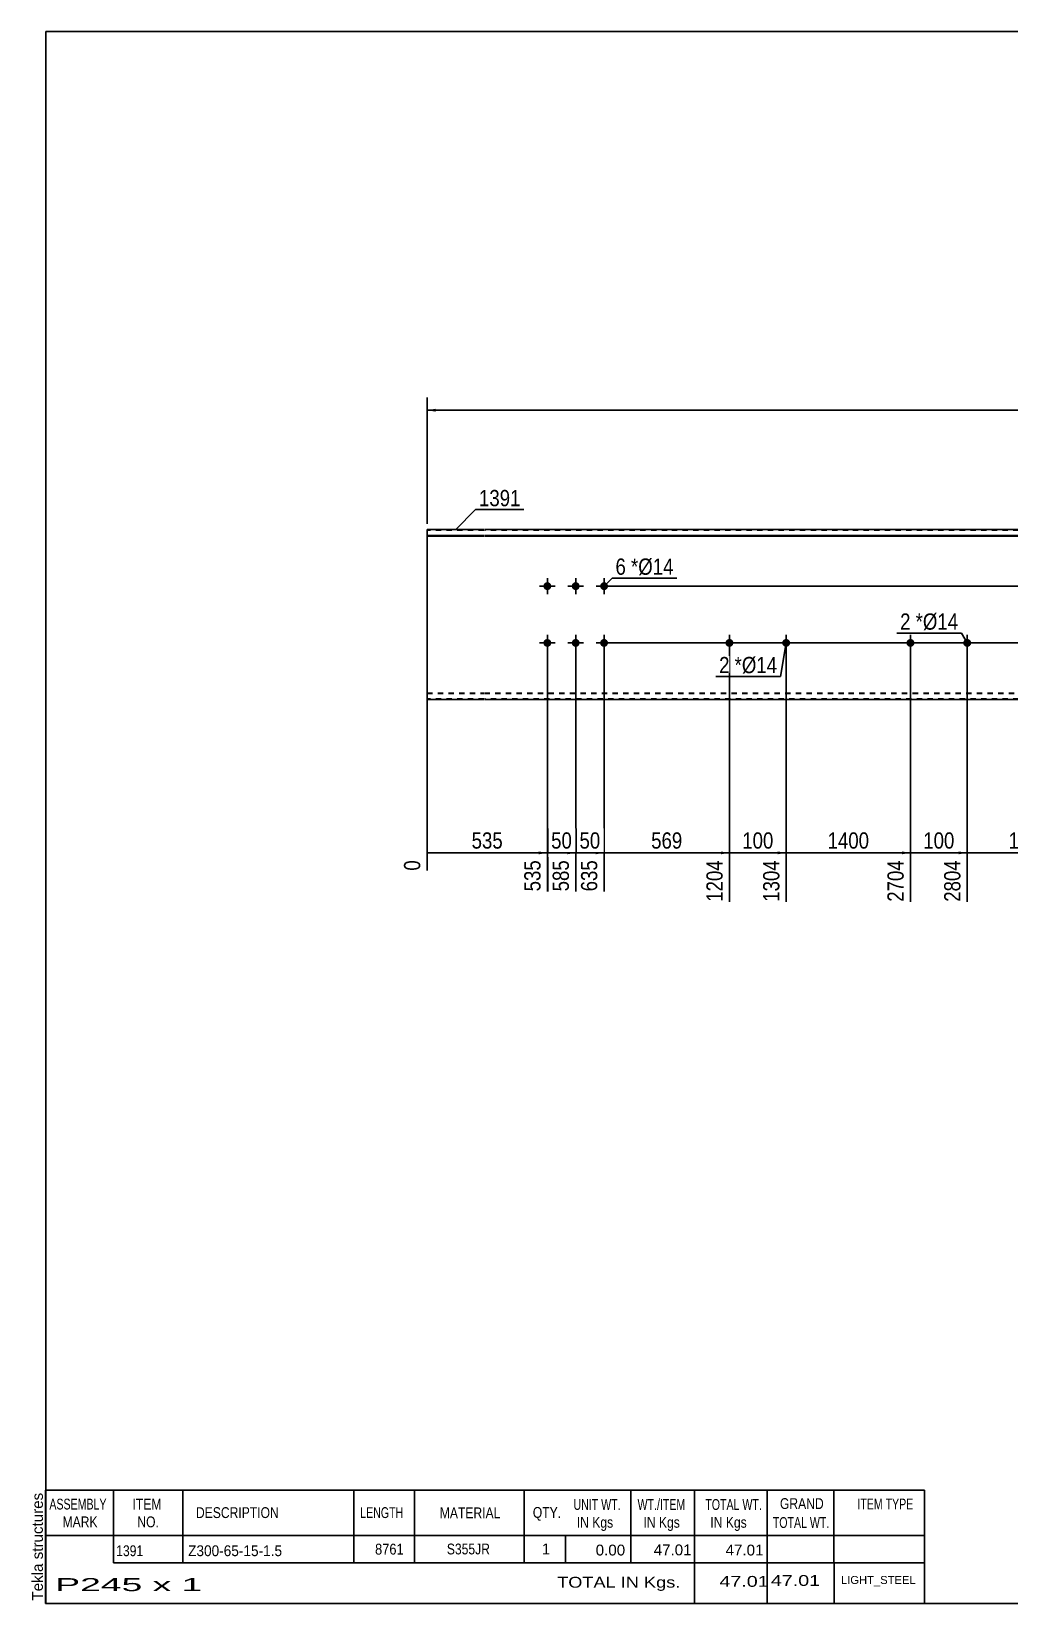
# Model space of a CAD drawing. Header units: millimetres. Extents: x -70 to 333, y -174 to 103.
# Drawn here: x -69.7 to 102.7, y -174.3 to 102.8 of the extents above; entities that cross this region are included whole.
import ezdxf

# ---------------------------------------------------------------- set-up
doc = ezdxf.new("R2010")
doc.units = ezdxf.units.MM
doc.linetypes.add('DXK_LINE_DOT1', pattern=[1.8814, 0.9407, -0.9407])
doc.styles.add('Arial', font='ARIAL.TTF', dxfattribs={"height": 0.2})
doc.styles.add('Arial Narrow', font='ARIALN.TTF', dxfattribs={"height": 0.2})

# ---------------------------------------------------------------- blocks, each defined once
blk = doc.blocks.new('Unknown-629091626-1642')
at = {"color": 5, "linetype": 'Continuous'}
for p, q in [((332.8, 102.75), (-67.2, 102.75)), ((-67.2, 102.75), (-67.2, -174.25)), ((332.8, -174.25), (332.8, 102.75)), ((-67.2, -174.25), (332.8, -174.25))]:
    blk.add_line(p, q, dxfattribs=at)
at = {"color": 174, "linetype": 'Continuous', "style": 'Arial'}
blk.add_text('Tekla structures', height=1.9102, rotation=90, dxfattribs=at).set_placement((-67.7, -173.75))
blk = doc.blocks.new('Bolt-629091626-1223 - 1203')
at = {"linetype": 'Continuous'}
for points in [[(20.5, 5, -1), (21.9, 5, -1)], [(25.5, 5, -1), (26.9, 5, -1)], [(30.5, 5, -1), (31.9, 5, -1)], [(20.5, -5, -1), (21.9, -5, -1)], [(25.5, -5, -1), (26.9, -5, -1)], [(30.5, -5, -1), (31.9, -5, -1)]]:
    blk.add_hatch(color=3, dxfattribs=at).paths.add_polyline_path(points)
at = {"color": 3, "linetype": 'Continuous'}
for p, q in [((21.2, 3.6), (21.2, 6.4)), ((26.2, 3.6), (26.2, 6.4)), ((31.2, 3.6), (31.2, 6.4)), ((19.8, 5), (22.6, 5)), ((24.8, 5), (27.6, 5)), ((29.8, 5), (32.6, 5)), ((19.8, -5), (22.6, -5)), ((21.2, -6.4), (21.2, -3.6)), ((24.8, -5), (27.6, -5)), ((26.2, -6.4), (26.2, -3.6)), ((29.8, -5), (32.6, -5)), ((31.2, -6.4), (31.2, -3.6))]:
    blk.add_line(p, q, dxfattribs=at)
blk = doc.blocks.new('Part-629091626-1218 - 1203')
at = {"color": 2, "linetype": 'Continuous'}
for p, q in [((0, 15), (0, -15)), ((10, 15), (0, 15)), ((0, 13.94), (10, 13.94)), ((42.29, 15), (10.1, 15)), ((10.1, 13.94), (42.29, 13.94)), ((74.19, 15), (42.39, 15)), ((42.39, 13.94), (74.19, 13.94)), ((106.09, 15), (74.29, 15)), ((74.29, 13.94), (106.09, 13.94)), ((137.99, 15), (106.19, 15)), ((106.19, 13.94), (137.99, 13.94)), ((159.49, 15), (138.09, 15)), ((138.09, 13.94), (159.49, 13.94)), ((191.39, 15), (159.59, 15)), ((159.59, 13.94), (191.39, 13.94)), ((223.29, 15), (191.49, 15)), ((191.49, 13.94), (223.29, 13.94)), ((256.99, 15), (223.39, 15)), ((223.39, 13.94), (256.99, 13.94)), ((256.99, 15), (256.99, -15)), ((0, 13.83), (10, 13.83)), ((10.1, 13.83), (42.29, 13.83)), ((42.39, 13.83), (74.19, 13.83)), ((74.29, 13.83), (106.09, 13.83)), ((106.19, 13.83), (137.99, 13.83)), ((138.09, 13.83), (159.49, 13.83)), ((159.59, 13.83), (191.39, 13.83)), ((191.49, 13.83), (223.29, 13.83)), ((223.39, 13.83), (256.99, 13.83)), ((10, -15), (0, -15)), ((42.29, -15), (10.1, -15)), ((74.19, -15), (42.39, -15)), ((106.09, -15), (74.29, -15)), ((137.99, -15), (106.19, -15)), ((159.49, -15), (138.09, -15)), ((191.39, -15), (159.59, -15)), ((223.29, -15), (191.49, -15)), ((256.99, -15), (223.39, -15))]:
    blk.add_line(p, q, dxfattribs=at)
at = {"color": 7, "linetype": 'DXK_LINE_DOT1'}
for p, q in [((10, 14.85), (0, 14.85)), ((42.29, 14.85), (10.1, 14.85)), ((74.19, 14.85), (42.39, 14.85)), ((106.09, 14.85), (74.29, 14.85)), ((137.99, 14.85), (106.19, 14.85)), ((159.49, 14.85), (138.09, 14.85)), ((191.39, 14.85), (159.59, 14.85)), ((223.29, 14.85), (191.49, 14.85)), ((256.99, 14.85), (223.39, 14.85)), ((0, -13.83), (10, -13.83)), ((10.1, -13.83), (42.29, -13.83)), ((42.39, -13.83), (74.19, -13.83)), ((74.29, -13.83), (106.09, -13.83)), ((106.19, -13.83), (137.99, -13.83)), ((138.09, -13.83), (159.49, -13.83)), ((159.59, -13.83), (191.39, -13.83)), ((191.49, -13.83), (223.29, -13.83)), ((223.39, -13.83), (256.99, -13.83)), ((0, -13.94), (10, -13.94)), ((10, -14.85), (0, -14.85)), ((10.1, -13.94), (42.29, -13.94)), ((42.29, -14.85), (10.1, -14.85)), ((42.39, -13.94), (74.19, -13.94)), ((74.19, -14.85), (42.39, -14.85)), ((74.29, -13.94), (106.09, -13.94)), ((106.09, -14.85), (74.29, -14.85)), ((106.19, -13.94), (137.99, -13.94)), ((137.99, -14.85), (106.19, -14.85)), ((138.09, -13.94), (159.49, -13.94)), ((159.49, -14.85), (138.09, -14.85)), ((159.59, -13.94), (191.39, -13.94)), ((191.39, -14.85), (159.59, -14.85)), ((191.49, -13.94), (223.29, -13.94)), ((223.29, -14.85), (191.49, -14.85)), ((223.39, -13.94), (256.99, -13.94)), ((256.99, -14.85), (223.39, -14.85))]:
    blk.add_line(p, q, dxfattribs=at)
blk = doc.blocks.new('Bolt-629091626-1221 - 1203')
at = {"linetype": 'Continuous'}
for points in [[(85.19, -4.3, -1), (85.19, -5.7, -1)], [(95.19, -4.3, -1), (95.19, -5.7, -1)]]:
    blk.add_hatch(color=3, dxfattribs=at).paths.add_polyline_path(points)
at = {"color": 3, "linetype": 'Continuous'}
for p, q in [((83.79, -5), (86.59, -5)), ((85.19, -6.4), (85.19, -3.6)), ((93.79, -5), (96.59, -5)), ((95.19, -6.4), (95.19, -3.6))]:
    blk.add_line(p, q, dxfattribs=at)
blk = doc.blocks.new('Bolt-629091626-1222 - 1203')
at = {"linetype": 'Continuous'}
for points in [[(53.29, -4.3, -1), (53.29, -5.7, -1)], [(63.29, -4.3, -1), (63.29, -5.7, -1)]]:
    blk.add_hatch(color=3, dxfattribs=at).paths.add_polyline_path(points)
at = {"color": 3, "linetype": 'Continuous'}
for p, q in [((51.89, -5), (54.69, -5)), ((53.29, -6.4), (53.29, -3.6)), ((61.89, -5), (64.69, -5)), ((63.29, -6.4), (63.29, -3.6))]:
    blk.add_line(p, q, dxfattribs=at)
blk = doc.blocks.new('StraightDimension-629091626-1332 - 1203')
at = {"linetype": 'Continuous'}
for points in [[(266.75, -6.5), (267, -5), (267.25, -6.5)], [(267.25, -13.5), (267, -15), (266.75, -13.5)]]:
    blk.add_hatch(color=7, dxfattribs=at).paths.add_polyline_path(points)
at = {"color": 7, "linetype": 'Continuous'}
for p, q in [((32.2, -5), (269.4, -5)), ((267, -15), (267, -5)), ((245.49, -15), (269.4, -15))]:
    blk.add_line(p, q, dxfattribs=at)
at = {"color": 0}
blk.add_wipeout([(266.85, -6.66), (262.65, -6.66), (262.65, -13.34), (266.85, -13.34)], dxfattribs=at)
at = {"color": 3, "style": 'Arial Narrow'}
blk.add_text('100', height=2.863, rotation=90.0002, dxfattribs=at).set_placement((266.25, -12.74))
blk = doc.blocks.new('StraightDimension-629091626-1267 - 1203')
at = {"linetype": 'Continuous'}
blk.add_hatch(color=7, dxfattribs=at).paths.add_polyline_path([(115.59, -41.75), (117.09, -42), (115.59, -42.25)])
at = {"color": 7, "linetype": 'Continuous'}
for p, q in [((95.19, -6), (95.19, -50.61)), ((117.09, -6), (117.09, -50.61)), ((95.19, -42), (117.09, -42))]:
    blk.add_line(p, q, dxfattribs=at)
at = {"color": 0}
blk.add_wipeout([(110.4, -41.85), (110.4, -37.65), (101.89, -37.65), (101.89, -41.85)], dxfattribs=at)
at = {"color": 0, "linetype": 'Continuous'}
blk.add_wipeout([(116.49, -42.7), (112.29, -42.7), (112.29, -51.21), (116.49, -51.21)], dxfattribs=at)
at = {"color": 3, "style": 'Arial Narrow'}
blk.add_text('1400', height=2.863, dxfattribs=at).set_placement((102.49, -41.25))
at = {"color": 3, "linetype": 'Continuous', "style": 'Arial Narrow'}
blk.add_text('4204', height=2.863, rotation=90.0002, dxfattribs=at).set_placement((115.89, -50.61))
blk = doc.blocks.new('StraightDimension-629091626-1331 - 1203')
at = {"linetype": 'Continuous'}
for points in [[(266.75, 3.5), (267, 5), (267.25, 3.5)], [(267.25, -3.5), (267, -5), (266.75, -3.5)]]:
    blk.add_hatch(color=7, dxfattribs=at).paths.add_polyline_path(points)
at = {"color": 7, "linetype": 'Continuous'}
for p, q in [((32.2, 5), (269.4, 5)), ((267, -5), (267, 5)), ((32.2, -5), (269.4, -5))]:
    blk.add_line(p, q, dxfattribs=at)
at = {"color": 0}
blk.add_wipeout([(266.85, 3.34), (262.65, 3.34), (262.65, -3.34), (266.85, -3.34)], dxfattribs=at)
at = {"color": 3, "style": 'Arial Narrow'}
blk.add_text('100', height=2.863, rotation=90.0002, dxfattribs=at).set_placement((266.25, -2.74))
blk = doc.blocks.new('StraightDimension-629091626-1268 - 1203')
at = {"linetype": 'Continuous'}
blk.add_hatch(color=7, dxfattribs=at).paths.add_polyline_path([(93.69, -41.75), (95.19, -42), (93.69, -42.25)])
at = {"color": 7, "linetype": 'Continuous'}
for p, q in [((85.19, -6), (85.19, -50.61)), ((95.19, -6), (95.19, -50.61)), ((85.19, -42), (95.19, -42))]:
    blk.add_line(p, q, dxfattribs=at)
at = {"color": 0}
blk.add_wipeout([(93.54, -41.85), (93.54, -37.65), (86.85, -37.65), (86.85, -41.85)], dxfattribs=at)
at = {"color": 3, "style": 'Arial Narrow'}
blk.add_text('100', height=2.863, dxfattribs=at).set_placement((87.45, -41.25))
at = {"color": 0, "linetype": 'Continuous'}
blk.add_wipeout([(94.59, -42.7), (90.39, -42.7), (90.39, -51.21), (94.59, -51.21)], dxfattribs=at)
at = {"color": 3, "linetype": 'Continuous', "style": 'Arial Narrow'}
blk.add_text('2804', height=2.863, rotation=90.0002, dxfattribs=at).set_placement((93.99, -50.61))
blk = doc.blocks.new('StraightDimension-629091626-1269 - 1203')
at = {"linetype": 'Continuous'}
blk.add_hatch(color=7, dxfattribs=at).paths.add_polyline_path([(83.69, -41.75), (85.19, -42), (83.69, -42.25)])
at = {"color": 7, "linetype": 'Continuous'}
for p, q in [((63.29, -6), (63.29, -50.61)), ((85.19, -6), (85.19, -50.61)), ((63.29, -42), (85.19, -42))]:
    blk.add_line(p, q, dxfattribs=at)
at = {"color": 0}
blk.add_wipeout([(78.5, -41.85), (78.5, -37.65), (69.99, -37.65), (69.99, -41.85)], dxfattribs=at)
at = {"color": 0, "linetype": 'Continuous'}
blk.add_wipeout([(84.59, -42.7), (80.39, -42.7), (80.39, -51.21), (84.59, -51.21)], dxfattribs=at)
at = {"color": 3, "style": 'Arial Narrow'}
blk.add_text('1400', height=2.863, dxfattribs=at).set_placement((70.59, -41.25))
at = {"color": 3, "linetype": 'Continuous', "style": 'Arial Narrow'}
blk.add_text('2704', height=2.863, rotation=90.0002, dxfattribs=at).set_placement((83.99, -50.61))
blk = doc.blocks.new('StraightDimension-629091626-1270 - 1203')
at = {"linetype": 'Continuous'}
blk.add_hatch(color=7, dxfattribs=at).paths.add_polyline_path([(61.79, -41.75), (63.29, -42), (61.79, -42.25)])
at = {"color": 7, "linetype": 'Continuous'}
for p, q in [((53.29, -6), (53.29, -50.61)), ((63.29, -6), (63.29, -50.61)), ((53.29, -42), (63.29, -42))]:
    blk.add_line(p, q, dxfattribs=at)
at = {"color": 0}
blk.add_wipeout([(61.64, -41.85), (61.64, -37.65), (54.95, -37.65), (54.95, -41.85)], dxfattribs=at)
at = {"color": 3, "style": 'Arial Narrow'}
blk.add_text('100', height=2.863, dxfattribs=at).set_placement((55.55, -41.25))
at = {"color": 0, "linetype": 'Continuous'}
blk.add_wipeout([(62.69, -42.7), (58.49, -42.7), (58.49, -51.21), (62.69, -51.21)], dxfattribs=at)
at = {"color": 3, "linetype": 'Continuous', "style": 'Arial Narrow'}
blk.add_text('1304', height=2.863, rotation=90.0002, dxfattribs=at).set_placement((62.09, -50.61))
blk = doc.blocks.new('StraightDimension-629091626-1271 - 1203')
at = {"linetype": 'Continuous'}
blk.add_hatch(color=7, dxfattribs=at).paths.add_polyline_path([(51.79, -41.75), (53.29, -42), (51.79, -42.25)])
at = {"color": 7, "linetype": 'Continuous'}
for p, q in [((31.2, -6), (31.2, -48.78)), ((53.29, -6), (53.29, -50.61)), ((31.2, -42), (53.29, -42))]:
    blk.add_line(p, q, dxfattribs=at)
at = {"color": 0}
blk.add_wipeout([(45.59, -41.85), (45.59, -37.65), (38.9, -37.65), (38.9, -41.85)], dxfattribs=at)
at = {"color": 0, "linetype": 'Continuous'}
blk.add_wipeout([(52.69, -42.7), (48.49, -42.7), (48.49, -51.21), (52.69, -51.21)], dxfattribs=at)
at = {"color": 3, "style": 'Arial Narrow'}
blk.add_text('569', height=2.863, dxfattribs=at).set_placement((39.5, -41.25))
at = {"color": 3, "linetype": 'Continuous', "style": 'Arial Narrow'}
blk.add_text('1204', height=2.863, rotation=90.0002, dxfattribs=at).set_placement((52.09, -50.61))
blk = doc.blocks.new('StraightDimension-629091626-1272 - 1203')
at = {"linetype": 'Continuous'}
blk.add_hatch(color=7, dxfattribs=at).paths.add_polyline_path([(29.7, -41.75), (31.2, -42), (29.7, -42.25)])
at = {"color": 7, "linetype": 'Continuous'}
for p, q in [((26.2, -6), (26.2, -48.78)), ((31.2, -6), (31.2, -48.78)), ((26.2, -42), (31.2, -42))]:
    blk.add_line(p, q, dxfattribs=at)
at = {"color": 0}
blk.add_wipeout([(31.13, -41.85), (31.13, -37.65), (26.27, -37.65), (26.27, -41.85)], dxfattribs=at)
at = {"color": 3, "style": 'Arial Narrow'}
blk.add_text('50', height=2.863, dxfattribs=at).set_placement((26.87, -41.25))
at = {"color": 0, "linetype": 'Continuous'}
blk.add_wipeout([(30.6, -42.7), (26.4, -42.7), (26.4, -49.38), (30.6, -49.38)], dxfattribs=at)
at = {"color": 3, "linetype": 'Continuous', "style": 'Arial Narrow'}
blk.add_text('635', height=2.863, rotation=90.0002, dxfattribs=at).set_placement((30, -48.78))
blk = doc.blocks.new('StraightDimension-629091626-1330 - 1203')
at = {"linetype": 'Continuous'}
for points in [[(266.75, 13.5), (267, 15), (267.25, 13.5)], [(267.25, 6.5), (267, 5), (266.75, 6.5)]]:
    blk.add_hatch(color=7, dxfattribs=at).paths.add_polyline_path(points)
at = {"color": 7, "linetype": 'Continuous'}
for p, q in [((245.49, 15), (269.4, 15)), ((267, 5), (267, 15)), ((32.2, 5), (269.4, 5))]:
    blk.add_line(p, q, dxfattribs=at)
at = {"color": 0}
blk.add_wipeout([(266.85, 13.34), (262.65, 13.34), (262.65, 6.66), (266.85, 6.66)], dxfattribs=at)
at = {"color": 3, "style": 'Arial Narrow'}
blk.add_text('100', height=2.863, rotation=90.0002, dxfattribs=at).set_placement((266.25, 7.26))
blk = doc.blocks.new('StraightDimension-629091626-1273 - 1203')
at = {"linetype": 'Continuous'}
blk.add_hatch(color=7, dxfattribs=at).paths.add_polyline_path([(24.7, -41.75), (26.2, -42), (24.7, -42.25)])
at = {"color": 7, "linetype": 'Continuous'}
for p, q in [((21.2, -6), (21.2, -48.78)), ((26.2, -6), (26.2, -48.78)), ((21.2, -42), (26.2, -42))]:
    blk.add_line(p, q, dxfattribs=at)
at = {"color": 0}
blk.add_wipeout([(26.13, -41.85), (26.13, -37.65), (21.27, -37.65), (21.27, -41.85)], dxfattribs=at)
at = {"color": 3, "style": 'Arial Narrow'}
blk.add_text('50', height=2.863, dxfattribs=at).set_placement((21.87, -41.25))
at = {"color": 0, "linetype": 'Continuous'}
blk.add_wipeout([(25.6, -42.7), (21.4, -42.7), (21.4, -49.38), (25.6, -49.38)], dxfattribs=at)
at = {"color": 3, "linetype": 'Continuous', "style": 'Arial Narrow'}
blk.add_text('585', height=2.863, rotation=90.0002, dxfattribs=at).set_placement((25, -48.78))
blk = doc.blocks.new('StraightDimension-629091626-1274 - 1203')
at = {"linetype": 'Continuous'}
blk.add_hatch(color=7, dxfattribs=at).paths.add_polyline_path([(19.7, -41.75), (21.2, -42), (19.7, -42.25)])
at = {"color": 7, "linetype": 'Continuous'}
for p, q in [((0, -6), (0, -45.13)), ((21.2, -6), (21.2, -48.78)), ((0, -42), (21.2, -42))]:
    blk.add_line(p, q, dxfattribs=at)
at = {"color": 0}
blk.add_wipeout([(13.94, -41.85), (13.94, -37.65), (7.26, -37.65), (7.26, -41.85)], dxfattribs=at)
at = {"color": 0, "linetype": 'Continuous'}
for points in [[(-0.6, -42.7), (-4.8, -42.7), (-4.8, -45.73), (-0.6, -45.73)], [(20.6, -42.7), (16.4, -42.7), (16.4, -49.38), (20.6, -49.38)]]:
    blk.add_wipeout(points, dxfattribs=at)
at = {"color": 3, "style": 'Arial Narrow'}
blk.add_text('535', height=2.863, dxfattribs=at).set_placement((7.86, -41.25))
at = {"color": 3, "linetype": 'Continuous', "style": 'Arial Narrow'}
for s, height, p in [('0', 2.86, (-1.2, -45.13)), ('535', 2.863, (20, -48.78))]:
    blk.add_text(s, height=height, rotation=90.0002, dxfattribs=at).set_placement(p)
blk = doc.blocks.new('StraightDimension-629091626-1360 - 1203')
at = {"linetype": 'Continuous'}
for points in [[(1.5, 35.75), (0, 36), (1.5, 36.25)], [(255.49, 36.25), (256.99, 36), (255.49, 35.75)]]:
    blk.add_hatch(color=7, dxfattribs=at).paths.add_polyline_path(points)
at = {"color": 7, "linetype": 'Continuous'}
for p, q in [((0, 16), (0, 38.25)), ((256.99, 16), (256.99, 38.25)), ((0, 36), (256.99, 36))]:
    blk.add_line(p, q, dxfattribs=at)
at = {"color": 0}
blk.add_wipeout([(132.75, 36.15), (132.75, 40.35), (124.24, 40.35), (124.24, 36.15)], dxfattribs=at)
at = {"color": 3, "style": 'Arial Narrow'}
blk.add_text('8761', height=2.863, dxfattribs=at).set_placement((124.84, 36.75))
blk = doc.blocks.new('CBS_BOM-629091626-1688')
at = {"color": 7, "linetype": 'Continuous'}
for p, q in [((-67.23, -162.28), (-67.23, -154.28)), ((-67.23, -154.28), (87.69, -154.28)), ((-55.23, -162.28), (-55.23, -154.28)), ((-43.04, -162.28), (-43.04, -154.28)), ((-12.88, -162.28), (-12.88, -154.28)), ((-2.2, -162.28), (-2.2, -154.28)), ((17.12, -162.28), (17.12, -154.28)), ((35.92, -162.28), (35.92, -154.28)), ((47.13, -162.28), (47.13, -154.28)), ((59.92, -162.28), (59.92, -154.28)), ((71.67, -162.28), (71.67, -154.28)), ((87.69, -154.29), (87.69, -162.27)), ((-67.23, -162.28), (87.69, -162.28)), ((-67.23, -167.08), (-67.23, -162.28)), ((-55.23, -167.08), (-55.23, -162.28)), ((-43.04, -167.08), (-43.04, -162.28)), ((-12.88, -167.08), (-12.88, -162.28)), ((-2.2, -167.08), (-2.2, -162.28)), ((17.12, -167.08), (17.12, -162.28)), ((24.38, -167.08), (24.38, -162.28)), ((35.92, -167.08), (35.92, -162.28)), ((47.13, -167.08), (47.13, -162.28)), ((59.92, -167.08), (59.92, -162.28)), ((71.69, -167.08), (71.69, -162.28)), ((87.69, -162.28), (87.69, -167.08)), ((-67.23, -174.28), (-67.23, -167.1)), ((-55.23, -167.08), (87.69, -167.08)), ((47.13, -174.28), (47.13, -167.1)), ((59.92, -174.28), (59.92, -167.1)), ((71.73, -174.28), (71.73, -167.1)), ((87.69, -167.08), (87.69, -174.28)), ((-67.23, -174.28), (87.69, -174.28))]:
    blk.add_line(p, q, dxfattribs=at)
at = {"color": 3, "linetype": 'Continuous', "style": 'Arial'}
for s, height, width, p in [('ASSEMBLY', 1.91, 0.7, (-66.55, -157.71)), ('ITEM', 1.91, 0.8, (-51.9, -157.71)), ('DESCRIPTION', 1.9102, 0.8, (-40.72, -159.21)), ('LENGTH', 1.91, 0.7, (-11.77, -159.21)), ('MATERIAL', 1.91, 0.8, (2.25, -159.26)), ('QTY.', 1.91, 0.8, (18.64, -159.18)), ('UNIT WT.', 1.91, 0.7, (25.81, -157.78)), ('WT./ITEM', 1.91, 0.7, (37.1, -157.78)), ('TOTAL WT.', 1.91, 0.7, (49.04, -157.78)), ('GRAND', 1.91, 0.8, (62.19, -157.62)), ('ITEM TYPE', 1.91, 0.7, (75.83, -157.7)), ('MARK', 1.91, 0.8, (-64.23, -160.84)), ('NO.', 1.91, 0.8, (-51.05, -160.84)), ('IN Kgs', 1.91, 0.8, (26.39, -160.92)), ('IN Kgs', 1.91, 0.8, (38.14, -160.92)), ('IN Kgs', 1.91, 0.8, (49.93, -160.92)), ('TOTAL WT.', 1.91, 0.7, (60.93, -160.96))]:
    blk.add_text(s, height=height, dxfattribs=dict(at, width=width)).set_placement(p)
at = {"color": 7, "linetype": 'Continuous', "style": 'Arial'}
for s, height, width, p in [('1391', 1.91, 0.8, (-54.77, -165.93)), ('Z300-65-15-1.5', 1.9102, 0.9, (-42.1, -165.93)), ('8761', 1.91, 0.85, (-9.16, -165.65)), ('S355JR', 1.91, 0.8, (3.49, -165.62))]:
    blk.add_text(s, height=height, dxfattribs=dict(at, width=width)).set_placement(p)
for s, p in [('1', (20.21, -165.62)), ('0.00', (29.72, -165.81)), ('47.01', (39.94, -165.78)), ('47.01', (52.61, -165.81))]:
    blk.add_text(s, height=1.91, dxfattribs=at).set_placement(p)
at = {"color": 6, "linetype": 'Continuous', "style": 'Arial'}
for s, height, width, p in [('P245 x 1', 2.292, 2.05, (-65.51, -172.09)), ('TOTAL IN Kgs.', 1.9102, 1.2, (22.93, -171.48)), ('47.01', 1.91, 1.3, (51.52, -171.33)), ('47.01', 1.91, 1.3, (60.59, -171.17))]:
    blk.add_text(s, height=height, dxfattribs=dict(at, width=width)).set_placement(p)
blk.add_text('LIGHT_STEEL', height=1.4135, dxfattribs=at).set_placement((72.94, -170.83))
blk = doc.blocks.new('Mark-629091626-1363 - 1203')
at = {"color": 0}
blk.add_wipeout([(16.47, 19.09), (16.47, 22.09), (9.16, 22.09), (9.16, 19.09)], dxfattribs=at)
blk.add_wipeout([(16.47, 19.09), (16.47, 22.09), (9.16, 22.09), (9.16, 19.09)], dxfattribs=at)
at = {"color": 7, "linetype": 'Continuous'}
for p, q in [((5.02, 14.95), (8.56, 18.49)), ((8.56, 18.49), (17.07, 18.49))]:
    blk.add_line(p, q, dxfattribs=at)
at = {"color": 3, "style": 'Arial Narrow'}
blk.add_text('1391', height=2.863, dxfattribs=at).set_placement((9.16, 19.09))
blk = doc.blocks.new('Mark-629091626-1374 - 1203')
at = {"color": 0}
blk.add_wipeout([(85.2, -2.67), (85.2, 0.33), (83.37, 0.33), (83.37, -2.67)], dxfattribs=at)
blk.add_wipeout([(85.2, -2.67), (85.2, 0.33), (83.37, 0.33), (83.37, -2.67)], dxfattribs=at)
blk.add_wipeout([(87.38, -2.67), (87.38, 0.33), (86.1, 0.33), (86.1, -2.67)], dxfattribs=at)
blk.add_wipeout([(87.38, -2.67), (87.38, 0.33), (86.1, 0.33), (86.1, -2.67)], dxfattribs=at)
at = {"color": 3, "style": 'Arial Narrow'}
blk.add_text('2', height=2.86, dxfattribs=at).set_placement((83.37, -2.67))
at = {"color": 0}
blk.add_wipeout([(93.59, -2.67), (93.59, 0.33), (87.38, 0.33), (87.38, -2.67)], dxfattribs=at)
blk.add_wipeout([(93.59, -2.67), (93.59, 0.33), (87.38, 0.33), (87.38, -2.67)], dxfattribs=at)
at = {"color": 7, "linetype": 'Continuous'}
for p in [(82.77, -3.27), (95.19, -5)]:
    blk.add_line(p, (94.19, -3.27), dxfattribs=at)
at = {"color": 3, "style": 'Arial Narrow'}
for s, height, p in [('*', 2.86, (86.1, -2.67)), ('Ø14', 2.863, (87.38, -2.67))]:
    blk.add_text(s, height=height, dxfattribs=at).set_placement(p)
blk = doc.blocks.new('Mark-629091626-1375 - 1203')
at = {"color": 0}
blk.add_wipeout([(53.3, -10.33), (53.3, -7.33), (51.47, -7.33), (51.47, -10.33)], dxfattribs=at)
blk.add_wipeout([(53.3, -10.33), (53.3, -7.33), (51.47, -7.33), (51.47, -10.33)], dxfattribs=at)
blk.add_wipeout([(55.48, -10.33), (55.48, -7.33), (54.2, -7.33), (54.2, -10.33)], dxfattribs=at)
blk.add_wipeout([(55.48, -10.33), (55.48, -7.33), (54.2, -7.33), (54.2, -10.33)], dxfattribs=at)
at = {"color": 3, "style": 'Arial Narrow'}
blk.add_text('2', height=2.86, dxfattribs=at).set_placement((51.47, -10.33))
at = {"color": 0}
blk.add_wipeout([(61.69, -10.33), (61.69, -7.33), (55.48, -7.33), (55.48, -10.33)], dxfattribs=at)
blk.add_wipeout([(61.69, -10.33), (61.69, -7.33), (55.48, -7.33), (55.48, -10.33)], dxfattribs=at)
at = {"color": 7, "linetype": 'Continuous'}
for p in [(63.29, -5), (50.87, -10.93)]:
    blk.add_line(p, (62.29, -10.93), dxfattribs=at)
at = {"color": 3, "style": 'Arial Narrow'}
for s, height, p in [('*', 2.86, (54.2, -10.33)), ('Ø14', 2.863, (55.48, -10.33))]:
    blk.add_text(s, height=height, dxfattribs=at).set_placement(p)
blk = doc.blocks.new('Mark-629091626-1376 - 1203')
at = {"color": 0}
blk.add_wipeout([(35.04, 7.01), (35.04, 10.01), (33.21, 10.01), (33.21, 7.01)], dxfattribs=at)
blk.add_wipeout([(35.04, 7.01), (35.04, 10.01), (33.21, 10.01), (33.21, 7.01)], dxfattribs=at)
at = {"color": 7, "linetype": 'Continuous'}
blk.add_line((31.2, 5), (32.61, 6.41), dxfattribs=at)
at = {"color": 0}
blk.add_wipeout([(37.22, 7.01), (37.22, 10.01), (35.94, 10.01), (35.94, 7.01)], dxfattribs=at)
blk.add_wipeout([(37.22, 7.01), (37.22, 10.01), (35.94, 10.01), (35.94, 7.01)], dxfattribs=at)
at = {"color": 3, "style": 'Arial Narrow'}
blk.add_text('6', height=2.86, dxfattribs=at).set_placement((33.21, 7.01))
at = {"color": 0}
blk.add_wipeout([(43.43, 7.01), (43.43, 10.01), (37.22, 10.01), (37.22, 7.01)], dxfattribs=at)
blk.add_wipeout([(43.43, 7.01), (43.43, 10.01), (37.22, 10.01), (37.22, 7.01)], dxfattribs=at)
at = {"color": 7, "linetype": 'Continuous'}
blk.add_line((32.61, 6.41), (44.03, 6.41), dxfattribs=at)
at = {"color": 3, "style": 'Arial Narrow'}
for s, height, p in [('*', 2.86, (35.94, 7.01)), ('Ø14', 2.863, (37.22, 7.01))]:
    blk.add_text(s, height=height, dxfattribs=at).set_placement(p)

msp = doc.modelspace()

# ---------------------------------------------------------------- block references
for name in ['Unknown-629091626-1642', 'Part-629091626-1218 - 1203', 'Bolt-629091626-1223 - 1203', 'Bolt-629091626-1222 - 1203', 'Bolt-629091626-1221 - 1203', 'CBS_BOM-629091626-1688']:
    msp.add_blockref(name, (0, 0))

# ---------------------------------------------------------------- next in the draw order: block references
msp.add_blockref('StraightDimension-629091626-1332 - 1203', (0, 0))

# ---------------------------------------------------------------- next in the draw order: block references
msp.add_blockref('StraightDimension-629091626-1267 - 1203', (0, 0))

# ---------------------------------------------------------------- next in the draw order: block references
msp.add_blockref('StraightDimension-629091626-1331 - 1203', (0, 0))

# ---------------------------------------------------------------- next in the draw order: block references
for name in ['StraightDimension-629091626-1330 - 1203', 'StraightDimension-629091626-1268 - 1203']:
    msp.add_blockref(name, (0, 0))

# ---------------------------------------------------------------- next in the draw order: block references
for name in ['StraightDimension-629091626-1360 - 1203', 'Mark-629091626-1376 - 1203', 'StraightDimension-629091626-1269 - 1203']:
    msp.add_blockref(name, (0, 0))

# ---------------------------------------------------------------- next in the draw order: block references
for name in ['Mark-629091626-1363 - 1203', 'Mark-629091626-1374 - 1203', 'StraightDimension-629091626-1270 - 1203']:
    msp.add_blockref(name, (0, 0))

# ---------------------------------------------------------------- next in the draw order: block references
msp.add_blockref('StraightDimension-629091626-1271 - 1203', (0, 0))

# ---------------------------------------------------------------- next in the draw order: block references
for name in ['Mark-629091626-1375 - 1203', 'StraightDimension-629091626-1272 - 1203']:
    msp.add_blockref(name, (0, 0))

# ---------------------------------------------------------------- next in the draw order: block references
msp.add_blockref('StraightDimension-629091626-1273 - 1203', (0, 0))

# ---------------------------------------------------------------- next in the draw order: block references
msp.add_blockref('StraightDimension-629091626-1274 - 1203', (0, 0))

doc.saveas('drawing.dxf')
